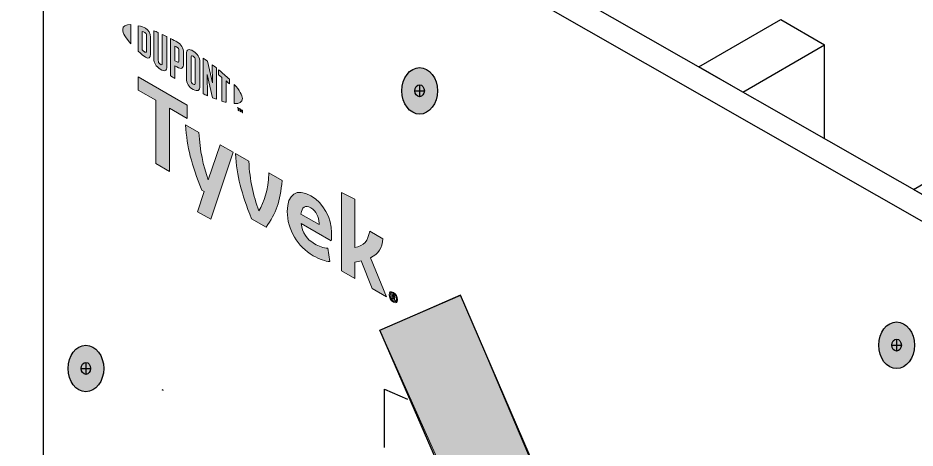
# Model space of a CAD drawing. Header units: inches. Extents: x -20.7 to 76.3, y -55.2 to 19.1.
# Drawn here: x 58.955 to 61.516, y -26.539 to -25.311 of the extents above; entities that cross this region are included whole.
import ezdxf

# ---------------------------------------------------------------- set-up
doc = ezdxf.new("R2010")
doc.units = ezdxf.units.IN
doc.header["$MEASUREMENT"] = 0
for name, color, linetype, lineweight in [('.ATI-HATCH', 7, 'Continuous', 0), ('G-ANNO-TTLB', 7, 'Continuous', 0), ('LOGOS', 7, 'Continuous', 0), ('TYVEK', 7, 'Continuous', 0)]:
    doc.layers.add(name, color=color, linetype=linetype, lineweight=lineweight)

# ---------------------------------------------------------------- blocks, each defined once
blk = doc.blocks.new('Block_54')
at = {"layer": 'TYVEK', "color": 1, "lineweight": 25, "true_color": 0xff0000}
for points in [[(60.0014, -26.2157)], [(60.1837, -26.321)]]:
    blk.add_lwpolyline(points, dxfattribs=at)
blk = doc.blocks.new('Block_73')
at = {"layer": 'TYVEK', "color": 1, "lineweight": 25, "true_color": 0xff0000}
for points in [[(60.0014, -26.5374)], [(61.8633, -27.6135)]]:
    blk.add_lwpolyline(points, dxfattribs=at)
blk = doc.blocks.new('Block_513')
at = {"layer": 'LOGOS', "true_color": 0x848484, "transparency": 33554687}
h = blk.add_hatch(color=252, dxfattribs=at)
h.dxf.hatch_style = 2
edge = h.paths.add_edge_path()
edge.add_spline(control_points=[(59.2543, -25.3438), (59.2543, -25.3538), (59.2627, -25.3681), (59.2776, -25.3848), (59.2776, -25.3848), (59.2776, -25.33), (59.2776, -25.33), (59.2627, -25.3294), (59.2543, -25.3339), (59.2543, -25.3438)], knot_values=[0, 0, 0, 0, 1, 1, 1, 2, 2, 2, 3, 3, 3, 3], degree=3, periodic=0)
h = blk.add_hatch(color=252, dxfattribs=at)
h.dxf.hatch_style = 2
edge = h.paths.add_edge_path()
edge.add_spline(control_points=[(59.3221, -25.4054), (59.3221, -25.4095), (59.3199, -25.4097), (59.3172, -25.4082), (59.3152, -25.407), (59.312, -25.4043), (59.3095, -25.402), (59.3095, -25.402), (59.3095, -25.3497), (59.3095, -25.3497), (59.312, -25.3504), (59.3152, -25.3513), (59.3172, -25.3525), (59.3199, -25.354), (59.3221, -25.3567), (59.3221, -25.3609), (59.3221, -25.3609), (59.3221, -25.4054), (59.3221, -25.4054)], knot_values=[0, 0, 0, 0, 1, 1, 1, 2, 2, 2, 3, 3, 3, 4, 4, 4, 5, 5, 5, 6, 6, 6, 6], degree=3, periodic=0)
edge = h.paths.add_edge_path()
edge.add_spline(control_points=[(59.319, -25.3398), (59.3148, -25.3374), (59.3089, -25.3354), (59.2981, -25.333), (59.2981, -25.333), (59.2981, -25.4055), (59.2981, -25.4055), (59.3076, -25.4143), (59.3148, -25.4205), (59.319, -25.4228), (59.3285, -25.4283), (59.3339, -25.4248), (59.3339, -25.414), (59.3339, -25.414), (59.3339, -25.3658), (59.3339, -25.3658), (59.3339, -25.3551), (59.3285, -25.3453), (59.319, -25.3398)], knot_values=[0, 0, 0, 0, 1, 1, 1, 2, 2, 2, 3, 3, 3, 4, 4, 4, 5, 5, 5, 6, 6, 6, 6], degree=3, periodic=0)
h = blk.add_hatch(color=252, dxfattribs=at)
h.dxf.hatch_style = 2
edge = h.paths.add_edge_path()
edge.add_spline(control_points=[(59.3671, -25.4399), (59.3671, -25.4441), (59.3659, -25.446), (59.3613, -25.4427), (59.3568, -25.4395), (59.3556, -25.4366), (59.3556, -25.4316), (59.3556, -25.4316), (59.3556, -25.3527), (59.3556, -25.3527), (59.3526, -25.3513), (59.346, -25.3485), (59.3431, -25.3474), (59.3431, -25.3474), (59.3431, -25.4272), (59.3431, -25.4272), (59.3431, -25.44), (59.3485, -25.4481), (59.3613, -25.4571), (59.373, -25.4654), (59.3801, -25.4628), (59.3801, -25.4486), (59.3801, -25.4486), (59.3801, -25.3642), (59.3801, -25.3642), (59.3777, -25.363), (59.3697, -25.3591), (59.3671, -25.358), (59.3671, -25.358), (59.3671, -25.4399), (59.3671, -25.4399)], knot_values=[0, 0, 0, 0, 1, 1, 1, 2, 2, 2, 3, 3, 3, 4, 4, 4, 5, 5, 5, 6, 6, 6, 7, 7, 7, 8, 8, 8, 9, 9, 9, 10, 10, 10, 10], degree=3, periodic=0)
h = blk.add_hatch(color=252, dxfattribs=at)
h.dxf.hatch_style = 2
edge = h.paths.add_edge_path()
edge.add_spline(control_points=[(59.4146, -25.4326), (59.4146, -25.4372), (59.4132, -25.4387), (59.4079, -25.4356), (59.4079, -25.4356), (59.4033, -25.433), (59.4033, -25.433), (59.4033, -25.433), (59.4033, -25.3911), (59.4033, -25.3911), (59.4054, -25.3921), (59.4065, -25.3927), (59.4077, -25.3934), (59.4134, -25.3967), (59.4146, -25.3999), (59.4146, -25.4046), (59.4146, -25.4046), (59.4146, -25.4326), (59.4146, -25.4326)], knot_values=[0, 0, 0, 0, 1, 1, 1, 2, 2, 2, 3, 3, 3, 4, 4, 4, 5, 5, 5, 6, 6, 6, 6], degree=3, periodic=0)
edge = h.paths.add_edge_path()
edge.add_spline(control_points=[(59.4084, -25.379), (59.4062, -25.3777), (59.3979, -25.3733), (59.3903, -25.3694), (59.3903, -25.3694), (59.3903, -25.4757), (59.3903, -25.4757), (59.3929, -25.4773), (59.3997, -25.4816), (59.4033, -25.4839), (59.4033, -25.4839), (59.4033, -25.4478), (59.4033, -25.4478), (59.4033, -25.4478), (59.4084, -25.4507), (59.4084, -25.4507), (59.4221, -25.4585), (59.4278, -25.4548), (59.4278, -25.4413), (59.4278, -25.4413), (59.4278, -25.41), (59.4278, -25.41), (59.4278, -25.3968), (59.4214, -25.3865), (59.4084, -25.379)], knot_values=[0, 0, 0, 0, 1, 1, 1, 2, 2, 2, 3, 3, 3, 4, 4, 4, 5, 5, 5, 6, 6, 6, 7, 7, 7, 8, 8, 8, 8], degree=3, periodic=0)
h = blk.add_hatch(color=252, dxfattribs=at)
h.dxf.hatch_style = 2
edge = h.paths.add_edge_path()
edge.add_spline(control_points=[(59.4611, -25.4966), (59.4611, -25.5008), (59.4599, -25.5022), (59.4553, -25.4997), (59.4506, -25.4971), (59.4493, -25.4941), (59.4493, -25.4897), (59.4493, -25.4897), (59.4493, -25.4234), (59.4493, -25.4234), (59.4493, -25.4191), (59.4506, -25.4174), (59.4553, -25.4203), (59.4599, -25.4231), (59.4611, -25.4261), (59.4611, -25.4303), (59.4611, -25.4303), (59.4611, -25.4966), (59.4611, -25.4966)], knot_values=[0, 0, 0, 0, 1, 1, 1, 2, 2, 2, 3, 3, 3, 4, 4, 4, 5, 5, 5, 6, 6, 6, 6], degree=3, periodic=0)
edge = h.paths.add_edge_path()
edge.add_spline(control_points=[(59.4553, -25.4055), (59.4432, -25.3978), (59.436, -25.3998), (59.436, -25.4138), (59.436, -25.4138), (59.436, -25.4833), (59.436, -25.4833), (59.436, -25.4981), (59.4426, -25.5079), (59.4553, -25.5147), (59.4678, -25.5213), (59.4743, -25.5196), (59.4743, -25.5039), (59.4743, -25.5039), (59.4743, -25.4375), (59.4743, -25.4375), (59.4743, -25.4225), (59.4684, -25.4138), (59.4553, -25.4055)], knot_values=[0, 0, 0, 0, 1, 1, 1, 2, 2, 2, 3, 3, 3, 4, 4, 4, 5, 5, 5, 6, 6, 6, 6], degree=3, periodic=0)
h = blk.add_hatch(color=252, dxfattribs=at)
h.dxf.hatch_style = 2
edge = h.paths.add_edge_path()
edge.add_spline(control_points=[(59.5105, -25.4965), (59.5105, -25.4965), (59.496, -25.4341), (59.496, -25.4341), (59.4921, -25.4313), (59.4873, -25.4279), (59.4837, -25.4254), (59.4837, -25.4254), (59.4837, -25.5274), (59.4837, -25.5274), (59.4862, -25.5286), (59.4928, -25.5316), (59.4962, -25.533), (59.4962, -25.533), (59.4952, -25.4723), (59.4952, -25.4723), (59.4952, -25.4723), (59.5105, -25.5389), (59.5105, -25.5389), (59.5137, -25.5402), (59.5185, -25.542), (59.5216, -25.5431), (59.5216, -25.5431), (59.5216, -25.4535), (59.5216, -25.4535), (59.5183, -25.4509), (59.5124, -25.4463), (59.5096, -25.4442), (59.5096, -25.4442), (59.5105, -25.4965), (59.5105, -25.4965)], knot_values=[0, 0, 0, 0, 1, 1, 1, 2, 2, 2, 3, 3, 3, 4, 4, 4, 5, 5, 5, 6, 6, 6, 7, 7, 7, 8, 8, 8, 9, 9, 9, 10, 10, 10, 10], degree=3, periodic=0)
h = blk.add_hatch(color=252, dxfattribs=at)
h.dxf.hatch_style = 2
edge = h.paths.add_edge_path()
edge.add_spline(control_points=[(59.528, -25.4729), (59.5312, -25.4754), (59.5344, -25.478), (59.5375, -25.4805), (59.5375, -25.4805), (59.5375, -25.5484), (59.5375, -25.5484), (59.5404, -25.5493), (59.5457, -25.5507), (59.5492, -25.5516), (59.5492, -25.5516), (59.5492, -25.4905), (59.5492, -25.4905), (59.5526, -25.4934), (59.5558, -25.4963), (59.5587, -25.4989), (59.5587, -25.4989), (59.5587, -25.4859), (59.5587, -25.4859), (59.5495, -25.4769), (59.5396, -25.4681), (59.528, -25.4587), (59.528, -25.4587), (59.528, -25.4729), (59.528, -25.4729)], knot_values=[0, 0, 0, 0, 1, 1, 1, 2, 2, 2, 3, 3, 3, 4, 4, 4, 5, 5, 5, 6, 6, 6, 7, 7, 7, 8, 8, 8, 8], degree=3, periodic=0)
h = blk.add_hatch(color=252, dxfattribs=at)
h.dxf.hatch_style = 2
edge = h.paths.add_edge_path()
edge.add_spline(control_points=[(59.596, -25.5411), (59.596, -25.5512), (59.5875, -25.5556), (59.5727, -25.5552), (59.5727, -25.5552), (59.5727, -25.5004), (59.5727, -25.5004), (59.5875, -25.5169), (59.596, -25.5312), (59.596, -25.5411)], knot_values=[0, 0, 0, 0, 1, 1, 1, 2, 2, 2, 3, 3, 3, 3], degree=3, periodic=0)
h = blk.add_hatch(color=252, dxfattribs=at)
h.dxf.hatch_style = 2
edge = h.paths.add_edge_path()
edge.add_spline(control_points=[(59.5891, -25.5701), (59.5891, -25.5701), (59.5905, -25.5709), (59.5905, -25.5709), (59.5905, -25.5709), (59.5926, -25.5758), (59.5926, -25.5758), (59.5926, -25.5758), (59.5946, -25.5733), (59.5946, -25.5733), (59.5946, -25.5733), (59.596, -25.5741), (59.596, -25.5741), (59.596, -25.5741), (59.596, -25.582), (59.596, -25.582), (59.596, -25.582), (59.5947, -25.5812), (59.5947, -25.5812), (59.5947, -25.5812), (59.5947, -25.5756), (59.5947, -25.5756), (59.5947, -25.5756), (59.5926, -25.5782), (59.5926, -25.5782), (59.5926, -25.5782), (59.5925, -25.5781), (59.5925, -25.5781), (59.5925, -25.5781), (59.5904, -25.5731), (59.5904, -25.5731), (59.5904, -25.5731), (59.5904, -25.5787), (59.5904, -25.5787), (59.5904, -25.5787), (59.5891, -25.578), (59.5891, -25.578), (59.5891, -25.578), (59.5891, -25.5701), (59.5891, -25.5701)], knot_values=[0, 0, 0, 0, 1, 1, 1, 2, 2, 2, 3, 3, 3, 4, 4, 4, 5, 5, 5, 6, 6, 6, 7, 7, 7, 8, 8, 8, 9, 9, 9, 10, 10, 10, 11, 11, 11, 12, 12, 12, 13, 13, 13, 13], degree=3, periodic=0)
edge = h.paths.add_edge_path()
edge.add_spline(control_points=[(59.5842, -25.5686), (59.5842, -25.5686), (59.582, -25.5674), (59.582, -25.5674), (59.582, -25.5674), (59.582, -25.566), (59.582, -25.566), (59.582, -25.566), (59.5876, -25.5692), (59.5876, -25.5692), (59.5876, -25.5692), (59.5876, -25.5706), (59.5876, -25.5706), (59.5876, -25.5706), (59.5855, -25.5694), (59.5855, -25.5694), (59.5855, -25.5694), (59.5855, -25.5759), (59.5855, -25.5759), (59.5855, -25.5759), (59.5842, -25.5751), (59.5842, -25.5751), (59.5842, -25.5751), (59.5842, -25.5686), (59.5842, -25.5686)], knot_values=[0, 0, 0, 0, 1, 1, 1, 2, 2, 2, 3, 3, 3, 4, 4, 4, 5, 5, 5, 6, 6, 6, 7, 7, 7, 8, 8, 8, 8], degree=3, periodic=0)
at = {"layer": 'LOGOS'}
for points, knots in [([(59.2543, -25.3438), (59.2543, -25.3538), (59.2627, -25.3681), (59.2776, -25.3848), (59.2776, -25.3848), (59.2776, -25.33), (59.2776, -25.33), (59.2627, -25.3294), (59.2543, -25.3339), (59.2543, -25.3438)], [0, 0, 0, 0, 1, 1, 1, 2, 2, 2, 3, 3, 3, 3]), ([(59.319, -25.3398), (59.3148, -25.3374), (59.3089, -25.3354), (59.2981, -25.333), (59.2981, -25.333), (59.2981, -25.4055), (59.2981, -25.4055), (59.3076, -25.4143), (59.3148, -25.4205), (59.319, -25.4228), (59.3285, -25.4283), (59.3339, -25.4248), (59.3339, -25.414), (59.3339, -25.414), (59.3339, -25.3658), (59.3339, -25.3658), (59.3339, -25.3551), (59.3285, -25.3453), (59.319, -25.3398)], [0, 0, 0, 0, 1, 1, 1, 2, 2, 2, 3, 3, 3, 4, 4, 4, 5, 5, 5, 6, 6, 6, 6]), ([(59.3221, -25.4054), (59.3221, -25.4095), (59.3199, -25.4097), (59.3172, -25.4082), (59.3152, -25.407), (59.312, -25.4043), (59.3095, -25.402), (59.3095, -25.402), (59.3095, -25.3497), (59.3095, -25.3497), (59.312, -25.3504), (59.3152, -25.3513), (59.3172, -25.3525), (59.3199, -25.354), (59.3221, -25.3567), (59.3221, -25.3609), (59.3221, -25.3609), (59.3221, -25.4054), (59.3221, -25.4054)], [0, 0, 0, 0, 1, 1, 1, 2, 2, 2, 3, 3, 3, 4, 4, 4, 5, 5, 5, 6, 6, 6, 6]), ([(59.3671, -25.4399), (59.3671, -25.4441), (59.3659, -25.446), (59.3613, -25.4427), (59.3568, -25.4395), (59.3556, -25.4366), (59.3556, -25.4316), (59.3556, -25.4316), (59.3556, -25.3527), (59.3556, -25.3527), (59.3526, -25.3513), (59.346, -25.3485), (59.3431, -25.3474), (59.3431, -25.3474), (59.3431, -25.4272), (59.3431, -25.4272), (59.3431, -25.44), (59.3485, -25.4481), (59.3613, -25.4571), (59.373, -25.4654), (59.3801, -25.4628), (59.3801, -25.4486), (59.3801, -25.4486), (59.3801, -25.3642), (59.3801, -25.3642), (59.3777, -25.363), (59.3697, -25.3591), (59.3671, -25.358), (59.3671, -25.358), (59.3671, -25.4399), (59.3671, -25.4399)], [0, 0, 0, 0, 1, 1, 1, 2, 2, 2, 3, 3, 3, 4, 4, 4, 5, 5, 5, 6, 6, 6, 7, 7, 7, 8, 8, 8, 9, 9, 9, 10, 10, 10, 10]), ([(59.4084, -25.379), (59.4062, -25.3777), (59.3979, -25.3733), (59.3903, -25.3694), (59.3903, -25.3694), (59.3903, -25.4757), (59.3903, -25.4757), (59.3929, -25.4773), (59.3997, -25.4816), (59.4033, -25.4839), (59.4033, -25.4839), (59.4033, -25.4478), (59.4033, -25.4478), (59.4033, -25.4478), (59.4084, -25.4507), (59.4084, -25.4507), (59.4221, -25.4585), (59.4278, -25.4548), (59.4278, -25.4413), (59.4278, -25.4413), (59.4278, -25.41), (59.4278, -25.41), (59.4278, -25.3968), (59.4214, -25.3865), (59.4084, -25.379)], [0, 0, 0, 0, 1, 1, 1, 2, 2, 2, 3, 3, 3, 4, 4, 4, 5, 5, 5, 6, 6, 6, 7, 7, 7, 8, 8, 8, 8]), ([(59.4146, -25.4326), (59.4146, -25.4372), (59.4132, -25.4387), (59.4079, -25.4356), (59.4079, -25.4356), (59.4033, -25.433), (59.4033, -25.433), (59.4033, -25.433), (59.4033, -25.3911), (59.4033, -25.3911), (59.4054, -25.3921), (59.4065, -25.3927), (59.4077, -25.3934), (59.4134, -25.3967), (59.4146, -25.3999), (59.4146, -25.4046), (59.4146, -25.4046), (59.4146, -25.4326), (59.4146, -25.4326)], [0, 0, 0, 0, 1, 1, 1, 2, 2, 2, 3, 3, 3, 4, 4, 4, 5, 5, 5, 6, 6, 6, 6]), ([(59.4553, -25.4055), (59.4432, -25.3978), (59.436, -25.3998), (59.436, -25.4138), (59.436, -25.4138), (59.436, -25.4833), (59.436, -25.4833), (59.436, -25.4981), (59.4426, -25.5079), (59.4553, -25.5147), (59.4678, -25.5213), (59.4743, -25.5196), (59.4743, -25.5039), (59.4743, -25.5039), (59.4743, -25.4375), (59.4743, -25.4375), (59.4743, -25.4225), (59.4684, -25.4138), (59.4553, -25.4055)], [0, 0, 0, 0, 1, 1, 1, 2, 2, 2, 3, 3, 3, 4, 4, 4, 5, 5, 5, 6, 6, 6, 6]), ([(59.4611, -25.4966), (59.4611, -25.5008), (59.4599, -25.5022), (59.4553, -25.4997), (59.4506, -25.4971), (59.4493, -25.4941), (59.4493, -25.4897), (59.4493, -25.4897), (59.4493, -25.4234), (59.4493, -25.4234), (59.4493, -25.4191), (59.4506, -25.4174), (59.4553, -25.4203), (59.4599, -25.4231), (59.4611, -25.4261), (59.4611, -25.4303), (59.4611, -25.4303), (59.4611, -25.4966), (59.4611, -25.4966)], [0, 0, 0, 0, 1, 1, 1, 2, 2, 2, 3, 3, 3, 4, 4, 4, 5, 5, 5, 6, 6, 6, 6]), ([(59.5105, -25.4965), (59.5105, -25.4965), (59.496, -25.4341), (59.496, -25.4341), (59.4921, -25.4313), (59.4873, -25.4279), (59.4837, -25.4254), (59.4837, -25.4254), (59.4837, -25.5274), (59.4837, -25.5274), (59.4862, -25.5286), (59.4928, -25.5316), (59.4962, -25.533), (59.4962, -25.533), (59.4952, -25.4723), (59.4952, -25.4723), (59.4952, -25.4723), (59.5105, -25.5389), (59.5105, -25.5389), (59.5137, -25.5402), (59.5185, -25.542), (59.5216, -25.5431), (59.5216, -25.5431), (59.5216, -25.4535), (59.5216, -25.4535), (59.5183, -25.4509), (59.5124, -25.4463), (59.5096, -25.4442), (59.5096, -25.4442), (59.5105, -25.4965), (59.5105, -25.4965)], [0, 0, 0, 0, 1, 1, 1, 2, 2, 2, 3, 3, 3, 4, 4, 4, 5, 5, 5, 6, 6, 6, 7, 7, 7, 8, 8, 8, 9, 9, 9, 10, 10, 10, 10]), ([(59.528, -25.4729), (59.5312, -25.4754), (59.5344, -25.478), (59.5375, -25.4805), (59.5375, -25.4805), (59.5375, -25.5484), (59.5375, -25.5484), (59.5404, -25.5493), (59.5457, -25.5507), (59.5492, -25.5516), (59.5492, -25.5516), (59.5492, -25.4905), (59.5492, -25.4905), (59.5526, -25.4934), (59.5558, -25.4963), (59.5587, -25.4989), (59.5587, -25.4989), (59.5587, -25.4859), (59.5587, -25.4859), (59.5495, -25.4769), (59.5396, -25.4681), (59.528, -25.4587), (59.528, -25.4587), (59.528, -25.4729), (59.528, -25.4729)], [0, 0, 0, 0, 1, 1, 1, 2, 2, 2, 3, 3, 3, 4, 4, 4, 5, 5, 5, 6, 6, 6, 7, 7, 7, 8, 8, 8, 8]), ([(59.596, -25.5411), (59.596, -25.5512), (59.5875, -25.5556), (59.5727, -25.5552), (59.5727, -25.5552), (59.5727, -25.5004), (59.5727, -25.5004), (59.5875, -25.5169), (59.596, -25.5312), (59.596, -25.5411)], [0, 0, 0, 0, 1, 1, 1, 2, 2, 2, 3, 3, 3, 3]), ([(59.5842, -25.5686), (59.5842, -25.5686), (59.582, -25.5674), (59.582, -25.5674), (59.582, -25.5674), (59.582, -25.566), (59.582, -25.566), (59.582, -25.566), (59.5876, -25.5692), (59.5876, -25.5692), (59.5876, -25.5692), (59.5876, -25.5706), (59.5876, -25.5706), (59.5876, -25.5706), (59.5855, -25.5694), (59.5855, -25.5694), (59.5855, -25.5694), (59.5855, -25.5759), (59.5855, -25.5759), (59.5855, -25.5759), (59.5842, -25.5751), (59.5842, -25.5751), (59.5842, -25.5751), (59.5842, -25.5686), (59.5842, -25.5686)], [0, 0, 0, 0, 1, 1, 1, 2, 2, 2, 3, 3, 3, 4, 4, 4, 5, 5, 5, 6, 6, 6, 7, 7, 7, 8, 8, 8, 8]), ([(59.5891, -25.5701), (59.5891, -25.5701), (59.5905, -25.5709), (59.5905, -25.5709), (59.5905, -25.5709), (59.5926, -25.5758), (59.5926, -25.5758), (59.5926, -25.5758), (59.5946, -25.5733), (59.5946, -25.5733), (59.5946, -25.5733), (59.596, -25.5741), (59.596, -25.5741), (59.596, -25.5741), (59.596, -25.582), (59.596, -25.582), (59.596, -25.582), (59.5947, -25.5812), (59.5947, -25.5812), (59.5947, -25.5812), (59.5947, -25.5756), (59.5947, -25.5756), (59.5947, -25.5756), (59.5926, -25.5782), (59.5926, -25.5782), (59.5926, -25.5782), (59.5925, -25.5781), (59.5925, -25.5781), (59.5925, -25.5781), (59.5904, -25.5731), (59.5904, -25.5731), (59.5904, -25.5731), (59.5904, -25.5787), (59.5904, -25.5787), (59.5904, -25.5787), (59.5891, -25.578), (59.5891, -25.578), (59.5891, -25.578), (59.5891, -25.5701), (59.5891, -25.5701)], [0, 0, 0, 0, 1, 1, 1, 2, 2, 2, 3, 3, 3, 4, 4, 4, 5, 5, 5, 6, 6, 6, 7, 7, 7, 8, 8, 8, 9, 9, 9, 10, 10, 10, 11, 11, 11, 12, 12, 12, 13, 13, 13, 13])]:
    blk.add_open_spline(points, degree=3, knots=knots, dxfattribs=at)
blk = doc.blocks.new('Block_517')
at = {"layer": 'LOGOS', "true_color": 0x848484, "transparency": 33554687}
h = blk.add_hatch(color=252, dxfattribs=at)
h.dxf.hatch_style = 2
h.paths.add_polyline_path([(59.4384, -25.5596), (59.2981, -25.4786), (59.2981, -25.5167), (59.3487, -25.5459), (59.3487, -25.7264), (59.3877, -25.7489), (59.3877, -25.5684), (59.4384, -25.5977)])
h = blk.add_hatch(color=252, dxfattribs=at)
h.dxf.hatch_style = 2
edge = h.paths.add_edge_path()
edge.add_spline(control_points=[(59.6716, -25.7532), (59.6691, -25.8052), (59.6588, -25.8355), (59.6427, -25.8615), (59.6272, -25.8172), (59.6171, -25.7752), (59.6141, -25.72), (59.6141, -25.72), (59.5762, -25.6982), (59.5762, -25.6982), (59.5803, -25.7633), (59.5926, -25.8107), (59.622, -25.8842), (59.622, -25.8842), (59.6637, -25.9082), (59.6637, -25.9082), (59.692, -25.8681), (59.7037, -25.8346), (59.7092, -25.7749), (59.7092, -25.7749), (59.6716, -25.7532), (59.6716, -25.7532)], knot_values=[0, 0, 0, 0, 1, 1, 1, 2, 2, 2, 3, 3, 3, 4, 4, 4, 5, 5, 5, 6, 6, 6, 7, 7, 7, 7], degree=3, periodic=0)
h = blk.add_hatch(color=252, dxfattribs=at)
h.dxf.hatch_style = 2
edge = h.paths.add_edge_path()
edge.add_spline(control_points=[(59.7628, -25.8706), (59.7628, -25.8706), (59.8146, -25.9004), (59.8146, -25.9004), (59.8146, -25.9004), (59.8146, -25.8967), (59.8146, -25.8967), (59.8146, -25.8792), (59.8064, -25.8617), (59.7914, -25.853), (59.7756, -25.8439), (59.7653, -25.8507), (59.7628, -25.8706)], knot_values=[0, 0, 0, 0, 1, 1, 1, 2, 2, 2, 3, 3, 3, 4, 4, 4, 4], degree=3, periodic=0)
edge = h.paths.add_edge_path()
edge.add_spline(control_points=[(59.8454, -26.0063), (59.8334, -26.0056), (59.8157, -25.9997), (59.7977, -25.9894), (59.7538, -25.964), (59.7239, -25.9149), (59.7239, -25.8631), (59.7239, -25.8134), (59.7514, -25.7956), (59.7914, -25.8187), (59.8271, -25.8393), (59.8505, -25.8819), (59.8505, -25.9237), (59.8505, -25.9331), (59.85, -25.9409), (59.8494, -25.9468), (59.8494, -25.9468), (59.7634, -25.8971), (59.7634, -25.8971), (59.7669, -25.9241), (59.7797, -25.9428), (59.8015, -25.9553), (59.8148, -25.9631), (59.8276, -25.967), (59.8394, -25.9682), (59.8394, -25.9682), (59.8454, -26.0063), (59.8454, -26.0063)], knot_values=[0, 0, 0, 0, 1, 1, 1, 2, 2, 2, 3, 3, 3, 4, 4, 4, 5, 5, 5, 6, 6, 6, 7, 7, 7, 8, 8, 8, 9, 9, 9, 9], degree=3, periodic=0)
h = blk.add_hatch(color=252, dxfattribs=at)
h.dxf.hatch_style = 2
edge = h.paths.add_edge_path()
edge.add_spline(control_points=[(59.9619, -25.9952), (59.9619, -25.9952), (60.0072, -26.1066), (60.0072, -26.1066), (60.0072, -26.1066), (59.9663, -26.083), (59.9663, -26.083), (59.9663, -26.083), (59.935, -26.004), (59.935, -26.004), (59.9293, -26.0054), (59.9233, -26.0066), (59.9167, -26.0075), (59.9167, -26.0075), (59.9167, -26.0544), (59.9167, -26.0544), (59.9167, -26.0544), (59.8791, -26.0326), (59.8791, -26.0326), (59.8791, -26.0326), (59.8791, -25.8087), (59.8791, -25.8087), (59.8791, -25.8087), (59.9167, -25.8283), (59.9167, -25.8283), (59.9167, -25.8283), (59.9167, -25.966), (59.9167, -25.966), (59.9423, -25.9617), (59.9549, -25.9471), (59.9592, -25.9193), (59.9592, -25.9193), (59.9965, -25.9409), (59.9965, -25.9409), (59.9957, -25.9672), (59.9837, -25.9844), (59.9619, -25.9952)], knot_values=[0, 0, 0, 0, 1, 1, 1, 2, 2, 2, 3, 3, 3, 4, 4, 4, 5, 5, 5, 6, 6, 6, 7, 7, 7, 8, 8, 8, 9, 9, 9, 10, 10, 10, 11, 11, 11, 12, 12, 12, 12], degree=3, periodic=0)
at = {"layer": 'LOGOS'}
blk.add_lwpolyline([(59.4384, -25.5596), (59.2981, -25.4786), (59.2981, -25.5167), (59.3487, -25.5459), (59.3487, -25.7264), (59.3877, -25.7489), (59.3877, -25.5684), (59.4384, -25.5977)], close=True, dxfattribs=at)
for points, knots in [([(59.6716, -25.7532), (59.6691, -25.8052), (59.6588, -25.8355), (59.6427, -25.8615), (59.6272, -25.8172), (59.6171, -25.7752), (59.6141, -25.72), (59.6141, -25.72), (59.5762, -25.6982), (59.5762, -25.6982), (59.5803, -25.7633), (59.5926, -25.8107), (59.622, -25.8842), (59.622, -25.8842), (59.6637, -25.9082), (59.6637, -25.9082), (59.692, -25.8681), (59.7037, -25.8346), (59.7092, -25.7749), (59.7092, -25.7749), (59.6716, -25.7532), (59.6716, -25.7532)], [0, 0, 0, 0, 1, 1, 1, 2, 2, 2, 3, 3, 3, 4, 4, 4, 5, 5, 5, 6, 6, 6, 7, 7, 7, 7]), ([(59.8454, -26.0063), (59.8334, -26.0056), (59.8157, -25.9997), (59.7977, -25.9894), (59.7538, -25.964), (59.7239, -25.9149), (59.7239, -25.8631), (59.7239, -25.8134), (59.7514, -25.7956), (59.7914, -25.8187), (59.8271, -25.8393), (59.8505, -25.8819), (59.8505, -25.9237), (59.8505, -25.9331), (59.85, -25.9409), (59.8494, -25.9468), (59.8494, -25.9468), (59.7634, -25.8971), (59.7634, -25.8971), (59.7669, -25.9241), (59.7797, -25.9428), (59.8015, -25.9553), (59.8148, -25.9631), (59.8276, -25.967), (59.8394, -25.9682), (59.8394, -25.9682), (59.8454, -26.0063), (59.8454, -26.0063)], [0, 0, 0, 0, 1, 1, 1, 2, 2, 2, 3, 3, 3, 4, 4, 4, 5, 5, 5, 6, 6, 6, 7, 7, 7, 8, 8, 8, 9, 9, 9, 9]), ([(59.9619, -25.9952), (59.9619, -25.9952), (60.0072, -26.1066), (60.0072, -26.1066), (60.0072, -26.1066), (59.9663, -26.083), (59.9663, -26.083), (59.9663, -26.083), (59.935, -26.004), (59.935, -26.004), (59.9293, -26.0054), (59.9233, -26.0066), (59.9167, -26.0075), (59.9167, -26.0075), (59.9167, -26.0544), (59.9167, -26.0544), (59.9167, -26.0544), (59.8791, -26.0326), (59.8791, -26.0326), (59.8791, -26.0326), (59.8791, -25.8087), (59.8791, -25.8087), (59.8791, -25.8087), (59.9167, -25.8283), (59.9167, -25.8283), (59.9167, -25.8283), (59.9167, -25.966), (59.9167, -25.966), (59.9423, -25.9617), (59.9549, -25.9471), (59.9592, -25.9193), (59.9592, -25.9193), (59.9965, -25.9409), (59.9965, -25.9409), (59.9957, -25.9672), (59.9837, -25.9844), (59.9619, -25.9952)], [0, 0, 0, 0, 1, 1, 1, 2, 2, 2, 3, 3, 3, 4, 4, 4, 5, 5, 5, 6, 6, 6, 7, 7, 7, 8, 8, 8, 9, 9, 9, 10, 10, 10, 11, 11, 11, 12, 12, 12, 12]), ([(59.7628, -25.8706), (59.7628, -25.8706), (59.8146, -25.9004), (59.8146, -25.9004), (59.8146, -25.9004), (59.8146, -25.8967), (59.8146, -25.8967), (59.8146, -25.8792), (59.8064, -25.8617), (59.7914, -25.853), (59.7756, -25.8439), (59.7653, -25.8507), (59.7628, -25.8706)], [0, 0, 0, 0, 1, 1, 1, 2, 2, 2, 3, 3, 3, 4, 4, 4, 4])]:
    blk.add_open_spline(points, degree=3, knots=knots, dxfattribs=at)
blk = doc.blocks.new('Block_516')
at = {"layer": 'LOGOS', "true_color": 0x848484, "transparency": 33554687}
h = blk.add_hatch(color=252, dxfattribs=at)
h.dxf.hatch_style = 2
edge = h.paths.add_edge_path()
edge.add_spline(control_points=[(59.5319, -25.6726), (59.5319, -25.6726), (59.4982, -25.7733), (59.4982, -25.7733), (59.4839, -25.7312), (59.4745, -25.6905), (59.4717, -25.6378), (59.4717, -25.6378), (59.4338, -25.616), (59.4338, -25.616), (59.4379, -25.6811), (59.4501, -25.7284), (59.4796, -25.802), (59.4796, -25.802), (59.4871, -25.8063), (59.4871, -25.8063), (59.4871, -25.8063), (59.4678, -25.8639), (59.4678, -25.8639), (59.4678, -25.8639), (59.5054, -25.8856), (59.5054, -25.8856), (59.5054, -25.8856), (59.5695, -25.6943), (59.5695, -25.6943), (59.5695, -25.6943), (59.5319, -25.6726), (59.5319, -25.6726)], knot_values=[0, 0, 0, 0, 1, 1, 1, 2, 2, 2, 3, 3, 3, 4, 4, 4, 5, 5, 5, 6, 6, 6, 7, 7, 7, 8, 8, 8, 9, 9, 9, 9], degree=3, periodic=0)
at = {"layer": 'LOGOS'}
blk.add_open_spline([(59.5319, -25.6726), (59.5319, -25.6726), (59.4982, -25.7733), (59.4982, -25.7733), (59.4839, -25.7312), (59.4745, -25.6905), (59.4717, -25.6378), (59.4717, -25.6378), (59.4338, -25.616), (59.4338, -25.616), (59.4379, -25.6811), (59.4501, -25.7284), (59.4796, -25.802), (59.4796, -25.802), (59.4871, -25.8063), (59.4871, -25.8063), (59.4871, -25.8063), (59.4678, -25.8639), (59.4678, -25.8639), (59.4678, -25.8639), (59.5054, -25.8856), (59.5054, -25.8856), (59.5054, -25.8856), (59.5695, -25.6943), (59.5695, -25.6943), (59.5695, -25.6943), (59.5319, -25.6726), (59.5319, -25.6726)], degree=3, knots=[0, 0, 0, 0, 1, 1, 1, 2, 2, 2, 3, 3, 3, 4, 4, 4, 5, 5, 5, 6, 6, 6, 7, 7, 7, 8, 8, 8, 9, 9, 9, 9], dxfattribs=at)
blk.add_blockref('Block_517', (0, 0), dxfattribs=at)
blk = doc.blocks.new('Block_518')
at = {"layer": 'LOGOS', "true_color": 0x848484, "transparency": 33554687}
h = blk.add_hatch(color=252, dxfattribs=at)
h.dxf.hatch_style = 2
edge = h.paths.add_edge_path()
edge.add_spline(control_points=[(60.0252, -26.1023), (60.0252, -26.1023), (60.0252, -26.1063), (60.0252, -26.1063), (60.0252, -26.1063), (60.0268, -26.1072), (60.0268, -26.1072), (60.0283, -26.1081), (60.0291, -26.1081), (60.0291, -26.1066), (60.0291, -26.105), (60.0283, -26.104), (60.0268, -26.1032), (60.0268, -26.1032), (60.0252, -26.1023), (60.0252, -26.1023)], knot_values=[0, 0, 0, 0, 1, 1, 1, 2, 2, 2, 3, 3, 3, 4, 4, 4, 5, 5, 5, 5], degree=3, periodic=0)
edge = h.paths.add_edge_path()
edge.add_spline(control_points=[(60.0225, -26.0981), (60.0225, -26.0981), (60.0268, -26.1006), (60.0268, -26.1006), (60.03, -26.1024), (60.0316, -26.1052), (60.0316, -26.108), (60.0316, -26.11), (60.0308, -26.111), (60.0293, -26.1108), (60.0301, -26.113), (60.0311, -26.1154), (60.0325, -26.118), (60.0325, -26.118), (60.0293, -26.1162), (60.0293, -26.1162), (60.0282, -26.1138), (60.0273, -26.1118), (60.0266, -26.1097), (60.0266, -26.1097), (60.0252, -26.1089), (60.0252, -26.1089), (60.0252, -26.1089), (60.0252, -26.1138), (60.0252, -26.1138), (60.0252, -26.1138), (60.0225, -26.1123), (60.0225, -26.1123), (60.0225, -26.1123), (60.0225, -26.0981), (60.0225, -26.0981)], knot_values=[0, 0, 0, 0, 1, 1, 1, 2, 2, 2, 3, 3, 3, 4, 4, 4, 5, 5, 5, 6, 6, 6, 7, 7, 7, 8, 8, 8, 9, 9, 9, 10, 10, 10, 10], degree=3, periodic=0)
edge = h.paths.add_edge_path()
edge.add_spline(control_points=[(60.0269, -26.097), (60.021, -26.0936), (60.0176, -26.0956), (60.0176, -26.1026), (60.0176, -26.1097), (60.021, -26.1155), (60.0269, -26.1189), (60.0328, -26.1223), (60.0362, -26.1204), (60.0362, -26.1133), (60.0362, -26.1063), (60.0328, -26.1004), (60.0269, -26.097)], knot_values=[0, 0, 0, 0, 1, 1, 1, 2, 2, 2, 3, 3, 3, 4, 4, 4, 4], degree=3, periodic=0)
edge = h.paths.add_edge_path()
edge.add_spline(control_points=[(60.0269, -26.0942), (60.0342, -26.0984), (60.039, -26.1066), (60.039, -26.115), (60.039, -26.1234), (60.0342, -26.1259), (60.0269, -26.1217), (60.0195, -26.1174), (60.0148, -26.1094), (60.0148, -26.101), (60.0148, -26.0925), (60.0196, -26.0899), (60.0269, -26.0942)], knot_values=[0, 0, 0, 0, 1, 1, 1, 2, 2, 2, 3, 3, 3, 4, 4, 4, 4], degree=3, periodic=0)
at = {"layer": 'LOGOS'}
for points, knots in [([(60.0269, -26.0942), (60.0342, -26.0984), (60.039, -26.1066), (60.039, -26.115), (60.039, -26.1234), (60.0342, -26.1259), (60.0269, -26.1217), (60.0195, -26.1174), (60.0148, -26.1094), (60.0148, -26.101), (60.0148, -26.0925), (60.0196, -26.0899), (60.0269, -26.0942)], [0, 0, 0, 0, 1, 1, 1, 2, 2, 2, 3, 3, 3, 4, 4, 4, 4]), ([(60.0269, -26.097), (60.021, -26.0936), (60.0176, -26.0956), (60.0176, -26.1026), (60.0176, -26.1097), (60.021, -26.1155), (60.0269, -26.1189), (60.0328, -26.1223), (60.0362, -26.1204), (60.0362, -26.1133), (60.0362, -26.1063), (60.0328, -26.1004), (60.0269, -26.097)], [0, 0, 0, 0, 1, 1, 1, 2, 2, 2, 3, 3, 3, 4, 4, 4, 4]), ([(60.0225, -26.0981), (60.0225, -26.0981), (60.0268, -26.1006), (60.0268, -26.1006), (60.03, -26.1024), (60.0316, -26.1052), (60.0316, -26.108), (60.0316, -26.11), (60.0308, -26.111), (60.0293, -26.1108), (60.0301, -26.113), (60.0311, -26.1154), (60.0325, -26.118), (60.0325, -26.118), (60.0293, -26.1162), (60.0293, -26.1162), (60.0282, -26.1138), (60.0273, -26.1118), (60.0266, -26.1097), (60.0266, -26.1097), (60.0252, -26.1089), (60.0252, -26.1089), (60.0252, -26.1089), (60.0252, -26.1138), (60.0252, -26.1138), (60.0252, -26.1138), (60.0225, -26.1123), (60.0225, -26.1123), (60.0225, -26.1123), (60.0225, -26.0981), (60.0225, -26.0981)], [0, 0, 0, 0, 1, 1, 1, 2, 2, 2, 3, 3, 3, 4, 4, 4, 5, 5, 5, 6, 6, 6, 7, 7, 7, 8, 8, 8, 9, 9, 9, 10, 10, 10, 10]), ([(60.0252, -26.1023), (60.0252, -26.1023), (60.0252, -26.1063), (60.0252, -26.1063), (60.0252, -26.1063), (60.0268, -26.1072), (60.0268, -26.1072), (60.0283, -26.1081), (60.0291, -26.1081), (60.0291, -26.1066), (60.0291, -26.105), (60.0283, -26.104), (60.0268, -26.1032), (60.0268, -26.1032), (60.0252, -26.1023), (60.0252, -26.1023)], [0, 0, 0, 0, 1, 1, 1, 2, 2, 2, 3, 3, 3, 4, 4, 4, 5, 5, 5, 5])]:
    blk.add_open_spline(points, degree=3, knots=knots, dxfattribs=at)
blk = doc.blocks.new('Block_515')
at = {"layer": 'LOGOS'}
for name in ['Block_516', 'Block_518']:
    blk.add_blockref(name, (0, 0), dxfattribs=at)
blk = doc.blocks.new('Block_514')
at = {"layer": 'LOGOS'}
blk.add_blockref('Block_515', (0, 0), dxfattribs=at)
blk = doc.blocks.new('Block_512')
at = {"layer": 'LOGOS'}
for name in ['Block_513', 'Block_514']:
    blk.add_blockref(name, (0, 0), dxfattribs=at)

msp = doc.modelspace()

# ---------------------------------------------------------------- hatches: boundary and pattern name
at = {"layer": '.ATI-HATCH', "true_color": 0x808080, "transparency": 33554483}
msp.add_hatch(color=8, dxfattribs=at).paths.add_polyline_path([(62.0054, -27.1861), (61.5348, -27.4414), (61.5169, -27.4015), (60.3328, -26.7197), (60.2432, -26.7722), (59.9886, -26.2016), (60.2185, -26.1016), (60.4263, -26.5901), (61.4655, -27.1903), (61.8875, -26.9628)])
at = {"layer": 'G-ANNO-TTLB', "true_color": 0xff00ff, "transparency": 33554687}
h = msp.add_hatch(color=6, dxfattribs=at)
edge = h.paths.add_edge_path()
edge.add_spline(control_points=[(71.8573, -54.9456), (71.8573, -54.9456), (31.1572, -54.9456), (31.1572, -54.9456), (31.1572, -54.9456), (31.1572, -20.8103), (31.1572, -20.8103), (31.1572, -20.8103), (71.8573, -20.8103), (71.8573, -20.8103), (71.8573, -20.8103), (71.8573, -54.9456), (71.8573, -54.9456)], knot_values=[0, 0, 0, 0, 1, 1, 1, 2, 2, 2, 3, 3, 3, 4, 4, 4, 4], degree=3, periodic=0)
edge = h.paths.add_edge_path()
edge.add_spline(control_points=[(31.2823, -20.9353), (31.2823, -20.9353), (31.2823, -54.8205), (31.2823, -54.8205), (31.2823, -54.8205), (71.7322, -54.8205), (71.7322, -54.8205), (71.7322, -54.8205), (71.7322, -20.9353), (71.7322, -20.9353), (71.7322, -20.9353), (31.2823, -20.9353), (31.2823, -20.9353)], knot_values=[0, 0, 0, 0, 1, 1, 1, 2, 2, 2, 3, 3, 3, 4, 4, 4, 4], degree=3, periodic=0)
edge.add_line((31.2823, -20.9353), (31.2823, -20.9353))
at = {"layer": 'TYVEK', "true_color": 0x003b71, "transparency": 33554687}
h = msp.add_hatch(color=156, dxfattribs=at)
h.dxf.hatch_style = 2
edge = h.paths.add_edge_path()
edge.add_ellipse((60.1018, -25.519), major_axis=(0, 0.0664), ratio=0.766948, start_angle=0, end_angle=360)
h = msp.add_hatch(color=156, dxfattribs=at)
h.dxf.hatch_style = 2
edge = h.paths.add_edge_path()
edge.add_ellipse((61.4635, -26.2451), major_axis=(0, 0.0664), ratio=0.766948, start_angle=0, end_angle=360)
h = msp.add_hatch(color=156, dxfattribs=at)
h.dxf.hatch_style = 2
edge = h.paths.add_edge_path()
edge.add_ellipse((59.149, -26.3115), major_axis=(0, 0.0664), ratio=0.766948, start_angle=0, end_angle=360)

# ---------------------------------------------------------------- linework, layer by layer
at = {"layer": '.ATI-HATCH'}
msp.add_lwpolyline([(62.0054, -27.1861), (61.5348, -27.4414), (61.5169, -27.4015), (60.3328, -26.7197), (60.2432, -26.7722), (59.9886, -26.2016), (60.2185, -26.1016), (60.4263, -26.5901), (61.4655, -27.1903), (61.8875, -26.9628)], close=True, dxfattribs=at)
at = {"layer": 'G-ANNO-TTLB'}
for points in [[(71.8573, -54.9456), (71.8573, -54.9456), (31.1572, -54.9456), (31.1572, -54.9456), (31.1572, -54.9456), (31.1572, -20.8103), (31.1572, -20.8103), (31.1572, -20.8103), (71.8573, -20.8103), (71.8573, -20.8103), (71.8573, -20.8103), (71.8573, -54.9456), (71.8573, -54.9456)], [(31.2823, -20.9353), (31.2823, -20.9353), (31.2823, -54.8205), (31.2823, -54.8205), (31.2823, -54.8205), (71.7322, -54.8205), (71.7322, -54.8205), (71.7322, -54.8205), (71.7322, -20.9353), (71.7322, -20.9353), (71.7322, -20.9353), (31.2823, -20.9353), (31.2823, -20.9353)]]:
    msp.add_open_spline(points, degree=3, knots=[0, 0, 0, 0, 1, 1, 1, 2, 2, 2, 3, 3, 3, 4, 4, 4, 4], dxfattribs=at)
at = {"layer": 'TYVEK', "color": 2, "lineweight": 25, "true_color": 0xffff00}
msp.add_line((62.8278, -26.5523), (59.0935, -24.42), dxfattribs=at)
at = {"layer": 'TYVEK', "color": 18, "lineweight": 25, "true_color": 0x000000}
for p, q in [((59.0267, -24.4586), (59.0267, -30.3248)), ((62.761, -26.591), (59.0267, -24.4586)), ((59.9886, -26.2016), (60.218, -26.1023)), ((60.4651, -26.6729), (60.218, -26.1023)), ((60.2357, -26.7723), (59.9886, -26.2016))]:
    msp.add_line(p, q, dxfattribs=at)
at = {"layer": 'TYVEK', "color": 33, "lineweight": 25, "true_color": 0xcc9966}
for p, q in [((61.0243, -25.5224), (61.2577, -25.3873)), ((61.2577, -25.6558), (61.2577, -25.3873)), ((59.3703, -26.3746), (59.3668, -26.3726))]:
    msp.add_line(p, q, dxfattribs=at)
at = {"layer": 'TYVEK', "color": 252, "lineweight": 25, "true_color": 0x848484}
for p, q in [((60.1018, -25.5015), (60.1018, -25.5357)), ((60.0883, -25.5186), (60.1153, -25.5186)), ((61.45, -26.2447), (61.4771, -26.2447)), ((61.4635, -26.2275), (61.4635, -26.2618)), ((59.149, -26.294), (59.149, -26.3283)), ((59.1354, -26.3111), (59.1625, -26.3111))]:
    msp.add_line(p, q, dxfattribs=at)
at = {"layer": 'TYVEK', "color": 1, "lineweight": 25, "true_color": 0xff0000}
for p, q in [((60.0014, -26.5374), (60.0014, -26.3701)), ((60.0014, -26.3701), (60.0667, -26.3988))]:
    msp.add_line(p, q, dxfattribs=at)
at = {"layer": 'TYVEK', "color": 33, "lineweight": 25, "true_color": 0xcc9966}
for points in [[(61.0243, -25.5224), (60.8993, -25.4507), (61.1327, -25.3156), (61.2577, -25.3873)], [(61.6371, -25.8724), (61.5118, -25.8009), (61.7452, -25.6658), (61.8702, -25.7375)]]:
    msp.add_lwpolyline(points, dxfattribs=at)
at = {"layer": 'TYVEK', "color": 18, "lineweight": 25, "true_color": 0x000000}
for centre in [(60.1018, -25.519), (61.4635, -26.2451), (59.149, -26.3115)]:
    msp.add_ellipse(centre, major_axis=(0, 0.0664), ratio=0.766948, dxfattribs=at)
at = {"layer": 'TYVEK', "color": 252, "lineweight": 25, "true_color": 0x848484}
for centre in [(60.1018, -25.5186), (61.4635, -26.2447), (59.149, -26.3111)]:
    msp.add_ellipse(centre, major_axis=(0, 0.0171), ratio=0.788846, dxfattribs=at)

# ---------------------------------------------------------------- block references
at = {"layer": 'LOGOS'}
msp.add_blockref('Block_512', (0, 0), dxfattribs=at)
at = {"layer": 'TYVEK'}
for name in ['Block_54', 'Block_73']:
    msp.add_blockref(name, (0, 0), dxfattribs=at)

doc.saveas('drawing.dxf')
